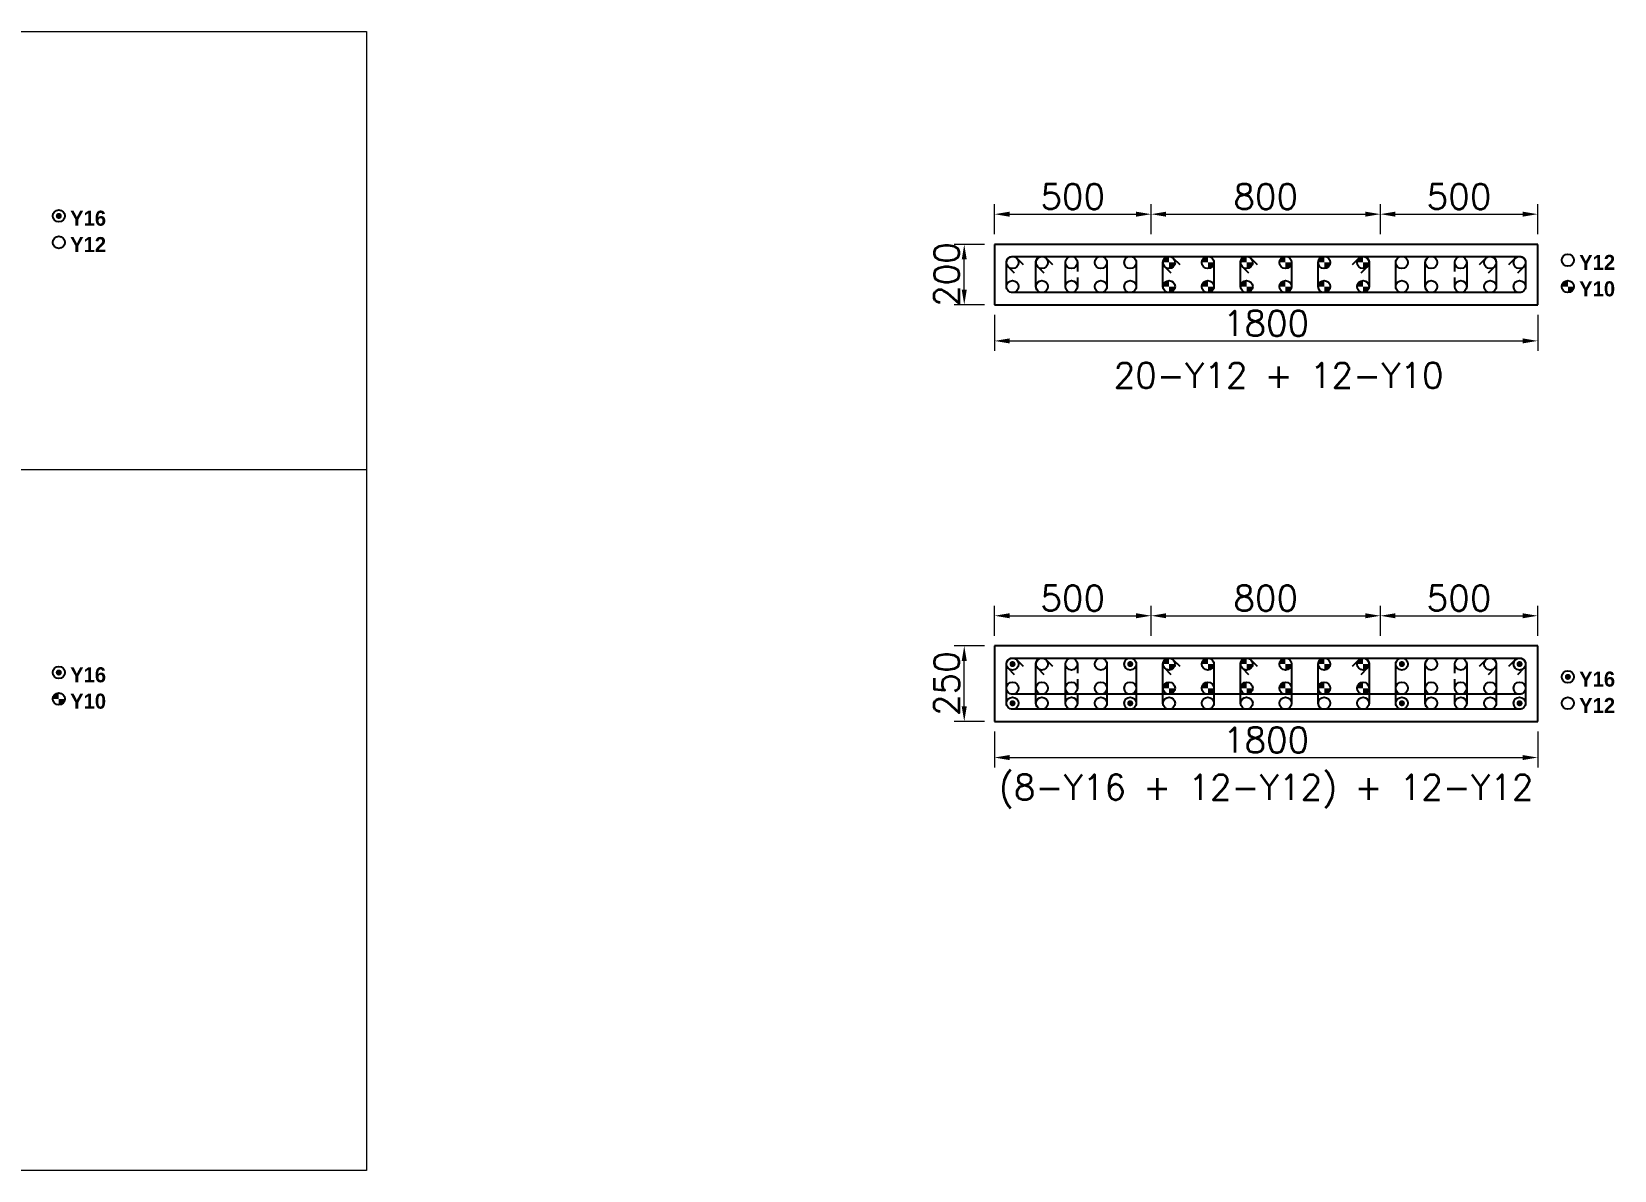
# Model space of a CAD drawing. Header units: millimetres. Extents: x -28707963 to -28231469, y 696001 to 896471.
# Drawn here: x -28299056 to -28283324, y 775321 to 786644 of the extents above; entities that cross this region are included whole.
import ezdxf
from ezdxf.enums import TextEntityAlignment as Align

# ---------------------------------------------------------------- set-up
doc = ezdxf.new("R2010")
doc.units = ezdxf.units.MM
doc.header["$MEASUREMENT"] = 0
doc.header["$PDMODE"] = 34
doc.header["$PDSIZE"] = -8
doc.layers.get('0').update_dxf_attribs({"lineweight": 5})
for name, color, linetype in [('09 COL TEXT-SCH', 2, 'Continuous'), ('14 REINF', 6, 'Continuous'), ('23 STIRRUPS', 5, 'Continuous'), ('TEXT', 4, 'Continuous')]:
    doc.layers.add(name, color=color, linetype=linetype)
doc.layers.add('19 COLUMN', color=1, linetype='Continuous', lineweight=25)
doc.styles.add('adani bold', font='')
doc.styles.add('ROMANS', font='simplex.shx')
doc.styles.get('adani bold').set_extended_font_data('Adani Bold', bold=True)
doc.dimstyles.new('D 50', dxfattribs={"dimscale": 100, "dimtxt": 3, "dimasz": 1.5, "dimexe": 1, "dimexo": 1, "dimgap": 0.5, "dimtad": 1, "dimdec": 0, "dimdsep": 46, "dimtxsty": 'ROMANS', "dimcen": 2.5, "dimclrd": 5, "dimclre": 5, "dimclrt": 4, "dimadec": 0, "dimazin": 0, "dimtfac": 1, "dimtdec": 0, "dimtmove": 0, "dimatfit": 3, "dimfxl": 1, "dimlwd": 0, "dimlwe": 0, "dimarcsym": 0})

# ---------------------------------------------------------------- blocks, each defined once
blk = doc.blocks.new('*D740')
at = {"color": 5, "lineweight": 0, "transparency": 16777216}
for p, q in [((-28289486, 779686), (-28289486, 779326)), ((-28284086, 779686), (-28284086, 779326)), ((-28289336, 779426), (-28284236, 779426))]:
    blk.add_line(p, q, dxfattribs=at)
at = {"color": 5, "transparency": 16777216}
for points in [[(-28289336, 779451), (-28289336, 779401), (-28289486, 779426)], [(-28284236, 779401), (-28284236, 779451), (-28284086, 779426)]]:
    blk.add_solid(points, dxfattribs=at)
at = {"layer": 'Defpoints', "color": 0, "transparency": 16777216}
for p in [(-28289486, 779786), (-28284086, 779786), (-28284086, 779426)]:
    blk.add_point(p, dxfattribs=at)
at = {"color": 4, "transparency": 16777216, "insert": (-28286786, 779601), "char_height": 250, "attachment_point": 5, "style": 'ROMANS'}
blk.add_mtext('1800', dxfattribs=at)
blk = doc.blocks.new('*D741')
at = {"color": 5, "lineweight": 0, "transparency": 16777216}
for p, q in [((-28289586, 780536), (-28289886, 780536)), ((-28289786, 779936), (-28289786, 780386)), ((-28289586, 779786), (-28289886, 779786))]:
    blk.add_line(p, q, dxfattribs=at)
at = {"color": 5, "transparency": 16777216}
for points in [[(-28289761, 780386), (-28289811, 780386), (-28289786, 780536)], [(-28289811, 779936), (-28289761, 779936), (-28289786, 779786)]]:
    blk.add_solid(points, dxfattribs=at)
at = {"layer": 'Defpoints', "color": 0, "transparency": 16777216}
for p in [(-28289786, 780536), (-28289486, 780536), (-28289486, 779786)]:
    blk.add_point(p, dxfattribs=at)
at = {"color": 4, "transparency": 16777216, "insert": (-28289961, 780161), "char_height": 250, "attachment_point": 5, "rotation": 90, "style": 'ROMANS'}
blk.add_mtext('250', dxfattribs=at)
blk = doc.blocks.new('*D742')
at = {"color": 5, "lineweight": 0, "transparency": 16777216}
for p, q in [((-28289486, 780636), (-28289486, 780936)), ((-28289336, 780836), (-28288079, 780836)), ((-28287929, 780636), (-28287929, 780936))]:
    blk.add_line(p, q, dxfattribs=at)
at = {"color": 5, "transparency": 16777216}
for points in [[(-28289336, 780861), (-28289336, 780811), (-28289486, 780836)], [(-28288079, 780811), (-28288079, 780861), (-28287929, 780836)]]:
    blk.add_solid(points, dxfattribs=at)
at = {"layer": 'Defpoints', "color": 0, "transparency": 16777216}
for p in [(-28287929, 780836), (-28289486, 780536), (-28287929, 780536)]:
    blk.add_point(p, dxfattribs=at)
at = {"color": 4, "transparency": 16777216, "insert": (-28288708, 781011), "char_height": 250, "attachment_point": 5, "style": 'ROMANS'}
blk.add_mtext('500', dxfattribs=at)
blk = doc.blocks.new('*D743')
at = {"color": 5, "lineweight": 0, "transparency": 16777216}
for p, q in [((-28287929, 780636), (-28287929, 780936)), ((-28287779, 780836), (-28285800, 780836)), ((-28285650, 780636), (-28285650, 780936))]:
    blk.add_line(p, q, dxfattribs=at)
at = {"color": 5, "transparency": 16777216}
for points in [[(-28287779, 780861), (-28287779, 780811), (-28287929, 780836)], [(-28285800, 780811), (-28285800, 780861), (-28285650, 780836)]]:
    blk.add_solid(points, dxfattribs=at)
at = {"layer": 'Defpoints', "color": 0, "transparency": 16777216}
for p in [(-28285650, 780836), (-28287929, 780536), (-28285650, 780536)]:
    blk.add_point(p, dxfattribs=at)
at = {"color": 4, "transparency": 16777216, "insert": (-28286789, 781011), "char_height": 250, "attachment_point": 5, "style": 'ROMANS'}
blk.add_mtext('800', dxfattribs=at)
blk = doc.blocks.new('*D744')
at = {"color": 5, "lineweight": 0, "transparency": 16777216}
for p, q in [((-28285650, 780636), (-28285650, 780936)), ((-28285500, 780836), (-28284236, 780836)), ((-28284086, 780636), (-28284086, 780936))]:
    blk.add_line(p, q, dxfattribs=at)
at = {"color": 5, "transparency": 16777216}
for points in [[(-28285500, 780861), (-28285500, 780811), (-28285650, 780836)], [(-28284236, 780811), (-28284236, 780861), (-28284086, 780836)]]:
    blk.add_solid(points, dxfattribs=at)
at = {"layer": 'Defpoints', "color": 0, "transparency": 16777216}
for p in [(-28284086, 780836), (-28285650, 780536), (-28284086, 780536)]:
    blk.add_point(p, dxfattribs=at)
at = {"color": 4, "transparency": 16777216, "insert": (-28284868, 781011), "char_height": 250, "attachment_point": 5, "style": 'ROMANS'}
blk.add_mtext('500', dxfattribs=at)
blk = doc.blocks.new('*D745')
at = {"color": 5, "lineweight": 0, "transparency": 16777216}
for p, q in [((-28289486, 783829), (-28289486, 783469)), ((-28284086, 783829), (-28284086, 783469)), ((-28289336, 783569), (-28284236, 783569))]:
    blk.add_line(p, q, dxfattribs=at)
at = {"color": 5, "transparency": 16777216}
for points in [[(-28289336, 783594), (-28289336, 783544), (-28289486, 783569)], [(-28284236, 783544), (-28284236, 783594), (-28284086, 783569)]]:
    blk.add_solid(points, dxfattribs=at)
at = {"layer": 'Defpoints', "color": 0, "transparency": 16777216}
for p in [(-28289486, 783929), (-28284086, 783929), (-28284086, 783569)]:
    blk.add_point(p, dxfattribs=at)
at = {"color": 4, "transparency": 16777216, "insert": (-28286786, 783744), "char_height": 250, "attachment_point": 5, "style": 'ROMANS'}
blk.add_mtext('1800', dxfattribs=at)
blk = doc.blocks.new('*D746')
at = {"color": 5, "lineweight": 0, "transparency": 16777216}
for p, q in [((-28289486, 784629), (-28289486, 784929)), ((-28287929, 784629), (-28287929, 784929)), ((-28289336, 784829), (-28288079, 784829))]:
    blk.add_line(p, q, dxfattribs=at)
at = {"color": 5, "transparency": 16777216}
for points in [[(-28289336, 784854), (-28289336, 784804), (-28289486, 784829)], [(-28288079, 784804), (-28288079, 784854), (-28287929, 784829)]]:
    blk.add_solid(points, dxfattribs=at)
at = {"layer": 'Defpoints', "color": 0, "transparency": 16777216}
for p in [(-28287929, 784829), (-28289486, 784529), (-28287929, 784529)]:
    blk.add_point(p, dxfattribs=at)
at = {"color": 4, "transparency": 16777216, "insert": (-28288708, 785004), "char_height": 250, "attachment_point": 5, "style": 'ROMANS'}
blk.add_mtext('500', dxfattribs=at)
blk = doc.blocks.new('*D747')
at = {"color": 5, "lineweight": 0, "transparency": 16777216}
for p, q in [((-28287929, 784629), (-28287929, 784929)), ((-28285650, 784629), (-28285650, 784929)), ((-28287779, 784829), (-28285800, 784829))]:
    blk.add_line(p, q, dxfattribs=at)
at = {"color": 5, "transparency": 16777216}
for points in [[(-28287779, 784854), (-28287779, 784804), (-28287929, 784829)], [(-28285800, 784804), (-28285800, 784854), (-28285650, 784829)]]:
    blk.add_solid(points, dxfattribs=at)
at = {"layer": 'Defpoints', "color": 0, "transparency": 16777216}
for p in [(-28285650, 784829), (-28287929, 784529), (-28285650, 784529)]:
    blk.add_point(p, dxfattribs=at)
at = {"color": 4, "transparency": 16777216, "insert": (-28286789, 785004), "char_height": 250, "attachment_point": 5, "style": 'ROMANS'}
blk.add_mtext('800', dxfattribs=at)
blk = doc.blocks.new('*D748')
at = {"color": 5, "lineweight": 0, "transparency": 16777216}
for p, q in [((-28285650, 784629), (-28285650, 784929)), ((-28284086, 784629), (-28284086, 784929)), ((-28285500, 784829), (-28284236, 784829))]:
    blk.add_line(p, q, dxfattribs=at)
at = {"color": 5, "transparency": 16777216}
for points in [[(-28285500, 784854), (-28285500, 784804), (-28285650, 784829)], [(-28284236, 784804), (-28284236, 784854), (-28284086, 784829)]]:
    blk.add_solid(points, dxfattribs=at)
at = {"layer": 'Defpoints', "color": 0, "transparency": 16777216}
for p in [(-28284086, 784829), (-28285650, 784529), (-28284086, 784529)]:
    blk.add_point(p, dxfattribs=at)
at = {"color": 4, "transparency": 16777216, "insert": (-28284868, 785004), "char_height": 250, "attachment_point": 5, "style": 'ROMANS'}
blk.add_mtext('500', dxfattribs=at)
blk = doc.blocks.new('*D749')
at = {"color": 5, "lineweight": 0, "transparency": 16777216}
for p, q in [((-28289586, 784529), (-28289886, 784529)), ((-28289786, 784079), (-28289786, 784379)), ((-28289586, 783929), (-28289886, 783929))]:
    blk.add_line(p, q, dxfattribs=at)
at = {"color": 5, "transparency": 16777216}
for points in [[(-28289761, 784379), (-28289811, 784379), (-28289786, 784529)], [(-28289811, 784079), (-28289761, 784079), (-28289786, 783929)]]:
    blk.add_solid(points, dxfattribs=at)
at = {"layer": 'Defpoints', "color": 0, "transparency": 16777216}
for p in [(-28289786, 784529), (-28289486, 784529), (-28289486, 783929)]:
    blk.add_point(p, dxfattribs=at)
at = {"color": 4, "transparency": 16777216, "insert": (-28289961, 784229), "char_height": 250, "attachment_point": 5, "rotation": 90, "style": 'ROMANS'}
blk.add_mtext('200', dxfattribs=at)

msp = doc.modelspace()

# ---------------------------------------------------------------- hatches: boundary and pattern name
at = {"layer": '14 REINF'}
h = msp.add_hatch(color=0, dxfattribs=at)
edge = h.paths.add_edge_path(flags=0)
edge.add_line((-28287810.4, 784349), (-28287750.4, 784349))
edge.add_line((-28287750.4, 784349), (-28287750.4, 784409))
edge.add_arc((-28287750.4, 784349), 60, 90, 180)
edge = h.paths.add_edge_path(flags=0)
edge.add_line((-28287690.4, 784349), (-28287750.4, 784349))
edge.add_line((-28287750.4, 784349), (-28287750.4, 784289))
edge.add_arc((-28287750.4, 784349), 60, 270, 360)
h = msp.add_hatch(color=0, dxfattribs=at)
edge = h.paths.add_edge_path(flags=0)
edge.add_line((-28287424.7, 784349), (-28287364.7, 784349))
edge.add_line((-28287364.7, 784349), (-28287364.7, 784409))
edge.add_arc((-28287364.7, 784349), 60, 90, 180)
edge = h.paths.add_edge_path(flags=0)
edge.add_line((-28287304.7, 784349), (-28287364.7, 784349))
edge.add_line((-28287364.7, 784349), (-28287364.7, 784289))
edge.add_arc((-28287364.7, 784349), 60, 270, 360)
h = msp.add_hatch(color=0, dxfattribs=at)
edge = h.paths.add_edge_path(flags=0)
edge.add_line((-28287039, 784349), (-28286979, 784349))
edge.add_line((-28286979, 784349), (-28286979, 784409))
edge.add_arc((-28286979, 784349), 60, 90, 180)
edge = h.paths.add_edge_path(flags=0)
edge.add_line((-28286919, 784349), (-28286979, 784349))
edge.add_line((-28286979, 784349), (-28286979, 784289))
edge.add_arc((-28286979, 784349), 60, 270, 360)
h = msp.add_hatch(color=0, dxfattribs=at)
edge = h.paths.add_edge_path(flags=0)
edge.add_line((-28286653.2, 784349), (-28286593.2, 784349))
edge.add_line((-28286593.2, 784349), (-28286593.2, 784409))
edge.add_arc((-28286593.2, 784349), 60, 90, 180)
edge = h.paths.add_edge_path(flags=0)
edge.add_line((-28286533.2, 784349), (-28286593.2, 784349))
edge.add_line((-28286593.2, 784349), (-28286593.2, 784289))
edge.add_arc((-28286593.2, 784349), 60, 270, 360)
h = msp.add_hatch(color=0, dxfattribs=at)
edge = h.paths.add_edge_path(flags=0)
edge.add_line((-28286267.5, 784349), (-28286207.5, 784349))
edge.add_line((-28286207.5, 784349), (-28286207.5, 784409))
edge.add_arc((-28286207.5, 784349), 60, 90, 180)
edge = h.paths.add_edge_path(flags=0)
edge.add_line((-28286147.5, 784349), (-28286207.5, 784349))
edge.add_line((-28286207.5, 784349), (-28286207.5, 784289))
edge.add_arc((-28286207.5, 784349), 60, 270, 360)
h = msp.add_hatch(color=0, dxfattribs=at)
edge = h.paths.add_edge_path(flags=0)
edge.add_line((-28285881.8, 784349), (-28285821.8, 784349))
edge.add_line((-28285821.8, 784349), (-28285821.8, 784409))
edge.add_arc((-28285821.8, 784349), 60, 90, 180)
edge = h.paths.add_edge_path(flags=0)
edge.add_line((-28285761.8, 784349), (-28285821.8, 784349))
edge.add_line((-28285821.8, 784349), (-28285821.8, 784289))
edge.add_arc((-28285821.8, 784349), 60, 270, 360)
h = msp.add_hatch(color=0, dxfattribs=at)
edge = h.paths.add_edge_path(flags=0)
edge.add_line((-28287810.4, 784109), (-28287750.4, 784109))
edge.add_line((-28287750.4, 784109), (-28287750.4, 784169))
edge.add_arc((-28287750.4, 784109), 60, 90, 180)
edge = h.paths.add_edge_path(flags=0)
edge.add_line((-28287690.4, 784109), (-28287750.4, 784109))
edge.add_line((-28287750.4, 784109), (-28287750.4, 784049))
edge.add_arc((-28287750.4, 784109), 60, 270, 360)
h = msp.add_hatch(color=0, dxfattribs=at)
edge = h.paths.add_edge_path(flags=0)
edge.add_line((-28287424.7, 784109), (-28287364.7, 784109))
edge.add_line((-28287364.7, 784109), (-28287364.7, 784169))
edge.add_arc((-28287364.7, 784109), 60, 90, 180)
edge = h.paths.add_edge_path(flags=0)
edge.add_line((-28287304.7, 784109), (-28287364.7, 784109))
edge.add_line((-28287364.7, 784109), (-28287364.7, 784049))
edge.add_arc((-28287364.7, 784109), 60, 270, 360)
h = msp.add_hatch(color=0, dxfattribs=at)
edge = h.paths.add_edge_path(flags=0)
edge.add_line((-28287039, 784109), (-28286979, 784109))
edge.add_line((-28286979, 784109), (-28286979, 784169))
edge.add_arc((-28286979, 784109), 60, 90, 180)
edge = h.paths.add_edge_path(flags=0)
edge.add_line((-28286919, 784109), (-28286979, 784109))
edge.add_line((-28286979, 784109), (-28286979, 784049))
edge.add_arc((-28286979, 784109), 60, 270, 360)
h = msp.add_hatch(color=0, dxfattribs=at)
edge = h.paths.add_edge_path(flags=0)
edge.add_line((-28286653.2, 784109), (-28286593.2, 784109))
edge.add_line((-28286593.2, 784109), (-28286593.2, 784169))
edge.add_arc((-28286593.2, 784109), 60, 90, 180)
edge = h.paths.add_edge_path(flags=0)
edge.add_line((-28286533.2, 784109), (-28286593.2, 784109))
edge.add_line((-28286593.2, 784109), (-28286593.2, 784049))
edge.add_arc((-28286593.2, 784109), 60, 270, 360)
h = msp.add_hatch(color=0, dxfattribs=at)
edge = h.paths.add_edge_path(flags=0)
edge.add_line((-28286267.5, 784109), (-28286207.5, 784109))
edge.add_line((-28286207.5, 784109), (-28286207.5, 784169))
edge.add_arc((-28286207.5, 784109), 60, 90, 180)
edge = h.paths.add_edge_path(flags=0)
edge.add_line((-28286147.5, 784109), (-28286207.5, 784109))
edge.add_line((-28286207.5, 784109), (-28286207.5, 784049))
edge.add_arc((-28286207.5, 784109), 60, 270, 360)
h = msp.add_hatch(color=0, dxfattribs=at)
edge = h.paths.add_edge_path(flags=0)
edge.add_line((-28285881.8, 784109), (-28285821.8, 784109))
edge.add_line((-28285821.8, 784109), (-28285821.8, 784169))
edge.add_arc((-28285821.8, 784109), 60, 90, 180)
edge = h.paths.add_edge_path(flags=0)
edge.add_line((-28285761.8, 784109), (-28285821.8, 784109))
edge.add_line((-28285821.8, 784109), (-28285821.8, 784049))
edge.add_arc((-28285821.8, 784109), 60, 270, 360)
h = msp.add_hatch(color=6, dxfattribs=at)
edge = h.paths.add_edge_path(flags=0)
edge.add_line((-28283846.1, 784109), (-28283786.1, 784109))
edge.add_line((-28283786.1, 784109), (-28283786.1, 784169))
edge.add_arc((-28283786.1, 784109), 60, 90, 180)
edge = h.paths.add_edge_path(flags=0)
edge.add_line((-28283726.1, 784109), (-28283786.1, 784109))
edge.add_line((-28283786.1, 784109), (-28283786.1, 784049))
edge.add_arc((-28283786.1, 784109), 60, 270, 360)
h = msp.add_hatch(color=0, dxfattribs=at)
edge = h.paths.add_edge_path(flags=0)
edge.add_line((-28287810.4, 780355.9), (-28287750.4, 780355.9))
edge.add_line((-28287750.4, 780355.9), (-28287750.4, 780415.9))
edge.add_arc((-28287750.4, 780355.9), 60, 90, 180)
edge = h.paths.add_edge_path(flags=0)
edge.add_line((-28287690.4, 780355.9), (-28287750.4, 780355.9))
edge.add_line((-28287750.4, 780355.9), (-28287750.4, 780295.9))
edge.add_arc((-28287750.4, 780355.9), 60, 270, 360)
h = msp.add_hatch(color=0, dxfattribs=at)
edge = h.paths.add_edge_path(flags=0)
edge.add_line((-28287424.7, 780355.9), (-28287364.7, 780355.9))
edge.add_line((-28287364.7, 780355.9), (-28287364.7, 780415.9))
edge.add_arc((-28287364.7, 780355.9), 60, 90, 180)
edge = h.paths.add_edge_path(flags=0)
edge.add_line((-28287304.7, 780355.9), (-28287364.7, 780355.9))
edge.add_line((-28287364.7, 780355.9), (-28287364.7, 780295.9))
edge.add_arc((-28287364.7, 780355.9), 60, 270, 360)
h = msp.add_hatch(color=0, dxfattribs=at)
edge = h.paths.add_edge_path(flags=0)
edge.add_line((-28287039, 780355.9), (-28286979, 780355.9))
edge.add_line((-28286979, 780355.9), (-28286979, 780415.9))
edge.add_arc((-28286979, 780355.9), 60, 90, 180)
edge = h.paths.add_edge_path(flags=0)
edge.add_line((-28286919, 780355.9), (-28286979, 780355.9))
edge.add_line((-28286979, 780355.9), (-28286979, 780295.9))
edge.add_arc((-28286979, 780355.9), 60, 270, 360)
h = msp.add_hatch(color=0, dxfattribs=at)
edge = h.paths.add_edge_path(flags=0)
edge.add_line((-28286653.2, 780355.9), (-28286593.2, 780355.9))
edge.add_line((-28286593.2, 780355.9), (-28286593.2, 780415.9))
edge.add_arc((-28286593.2, 780355.9), 60, 90, 180)
edge = h.paths.add_edge_path(flags=0)
edge.add_line((-28286533.2, 780355.9), (-28286593.2, 780355.9))
edge.add_line((-28286593.2, 780355.9), (-28286593.2, 780295.9))
edge.add_arc((-28286593.2, 780355.9), 60, 270, 360)
h = msp.add_hatch(color=0, dxfattribs=at)
edge = h.paths.add_edge_path(flags=0)
edge.add_line((-28286267.5, 780355.9), (-28286207.5, 780355.9))
edge.add_line((-28286207.5, 780355.9), (-28286207.5, 780415.9))
edge.add_arc((-28286207.5, 780355.9), 60, 90, 180)
edge = h.paths.add_edge_path(flags=0)
edge.add_line((-28286147.5, 780355.9), (-28286207.5, 780355.9))
edge.add_line((-28286207.5, 780355.9), (-28286207.5, 780295.9))
edge.add_arc((-28286207.5, 780355.9), 60, 270, 360)
h = msp.add_hatch(color=0, dxfattribs=at)
edge = h.paths.add_edge_path(flags=0)
edge.add_line((-28285881.8, 780355.9), (-28285821.8, 780355.9))
edge.add_line((-28285821.8, 780355.9), (-28285821.8, 780415.9))
edge.add_arc((-28285821.8, 780355.9), 60, 90, 180)
edge = h.paths.add_edge_path(flags=0)
edge.add_line((-28285761.8, 780355.9), (-28285821.8, 780355.9))
edge.add_line((-28285821.8, 780355.9), (-28285821.8, 780295.9))
edge.add_arc((-28285821.8, 780355.9), 60, 270, 360)
h = msp.add_hatch(color=0, dxfattribs=at)
edge = h.paths.add_edge_path(flags=0)
edge.add_line((-28287810.4, 780115.9), (-28287750.4, 780115.9))
edge.add_line((-28287750.4, 780115.9), (-28287750.4, 780175.9))
edge.add_arc((-28287750.4, 780115.9), 60, 90, 180)
edge = h.paths.add_edge_path(flags=0)
edge.add_line((-28287690.4, 780115.9), (-28287750.4, 780115.9))
edge.add_line((-28287750.4, 780115.9), (-28287750.4, 780055.9))
edge.add_arc((-28287750.4, 780115.9), 60, 270, 360)
h = msp.add_hatch(color=0, dxfattribs=at)
edge = h.paths.add_edge_path(flags=0)
edge.add_line((-28287424.7, 780115.9), (-28287364.7, 780115.9))
edge.add_line((-28287364.7, 780115.9), (-28287364.7, 780175.9))
edge.add_arc((-28287364.7, 780115.9), 60, 90, 180)
edge = h.paths.add_edge_path(flags=0)
edge.add_line((-28287304.7, 780115.9), (-28287364.7, 780115.9))
edge.add_line((-28287364.7, 780115.9), (-28287364.7, 780055.9))
edge.add_arc((-28287364.7, 780115.9), 60, 270, 360)
h = msp.add_hatch(color=0, dxfattribs=at)
edge = h.paths.add_edge_path(flags=0)
edge.add_line((-28287039, 780115.9), (-28286979, 780115.9))
edge.add_line((-28286979, 780115.9), (-28286979, 780175.9))
edge.add_arc((-28286979, 780115.9), 60, 90, 180)
edge = h.paths.add_edge_path(flags=0)
edge.add_line((-28286919, 780115.9), (-28286979, 780115.9))
edge.add_line((-28286979, 780115.9), (-28286979, 780055.9))
edge.add_arc((-28286979, 780115.9), 60, 270, 360)
h = msp.add_hatch(color=0, dxfattribs=at)
edge = h.paths.add_edge_path(flags=0)
edge.add_line((-28286653.2, 780115.9), (-28286593.2, 780115.9))
edge.add_line((-28286593.2, 780115.9), (-28286593.2, 780175.9))
edge.add_arc((-28286593.2, 780115.9), 60, 90, 180)
edge = h.paths.add_edge_path(flags=0)
edge.add_line((-28286533.2, 780115.9), (-28286593.2, 780115.9))
edge.add_line((-28286593.2, 780115.9), (-28286593.2, 780055.9))
edge.add_arc((-28286593.2, 780115.9), 60, 270, 360)
h = msp.add_hatch(color=0, dxfattribs=at)
edge = h.paths.add_edge_path(flags=0)
edge.add_line((-28286267.5, 780115.9), (-28286207.5, 780115.9))
edge.add_line((-28286207.5, 780115.9), (-28286207.5, 780175.9))
edge.add_arc((-28286207.5, 780115.9), 60, 90, 180)
edge = h.paths.add_edge_path(flags=0)
edge.add_line((-28286147.5, 780115.9), (-28286207.5, 780115.9))
edge.add_line((-28286207.5, 780115.9), (-28286207.5, 780055.9))
edge.add_arc((-28286207.5, 780115.9), 60, 270, 360)
h = msp.add_hatch(color=0, dxfattribs=at)
edge = h.paths.add_edge_path(flags=0)
edge.add_line((-28285881.8, 780115.9), (-28285821.8, 780115.9))
edge.add_line((-28285821.8, 780115.9), (-28285821.8, 780175.9))
edge.add_arc((-28285821.8, 780115.9), 60, 90, 180)
edge = h.paths.add_edge_path(flags=0)
edge.add_line((-28285761.8, 780115.9), (-28285821.8, 780115.9))
edge.add_line((-28285821.8, 780115.9), (-28285821.8, 780055.9))
edge.add_arc((-28285821.8, 780115.9), 60, 270, 360)
h = msp.add_hatch(color=6, dxfattribs=at)
edge = h.paths.add_edge_path(flags=0)
edge.add_line((-28298846.1, 780008.9), (-28298786.1, 780008.9))
edge.add_line((-28298786.1, 780008.9), (-28298786.1, 780068.9))
edge.add_arc((-28298786.1, 780008.9), 60, 90, 180)
edge = h.paths.add_edge_path(flags=0)
edge.add_line((-28298726.1, 780008.9), (-28298786.1, 780008.9))
edge.add_line((-28298786.1, 780008.9), (-28298786.1, 779948.9))
edge.add_arc((-28298786.1, 780008.9), 60, 270, 360)

# ---------------------------------------------------------------- linework, layer by layer
msp.add_line((-28308842.8, 782290.3), (-28295726.3, 782290.3))
msp.add_lwpolyline([(-28308842.8, 786644.1), (-28295726.3, 786644.1), (-28295726.3, 775321.4), (-28308842.8, 775321.4)], close=True)
at = {"layer": '14 REINF', "color": 6, "const_width": 30}
for points in [[(-28298801.1, 784811.4, 1), (-28298771.1, 784811.4, 1)], [(-28289321.1, 780355.9, 1), (-28289291.1, 780355.9, 1)], [(-28288151.1, 780355.9, 1), (-28288121.1, 780355.9, 1)], [(-28285451.1, 780355.9, 1), (-28285421.1, 780355.9, 1)], [(-28284281.1, 780355.9, 1), (-28284251.1, 780355.9, 1)], [(-28298801.1, 780271.4, 1), (-28298771.1, 780271.4, 1)], [(-28283801.1, 780228.4, 1), (-28283771.1, 780228.4, 1)], [(-28289321.1, 779965.9, 1), (-28289291.1, 779965.9, 1)], [(-28288151.1, 779965.9, 1), (-28288121.1, 779965.9, 1)], [(-28285451.1, 779965.9, 1), (-28285421.1, 779965.9, 1)], [(-28284281.1, 779965.9, 1), (-28284251.1, 779965.9, 1)]]:
    msp.add_lwpolyline(points, format="xyb", close=True, dxfattribs=at)
at = {"layer": '14 REINF', "color": 6}
for centre in [(-28298786.1, 784811.4), (-28298786.1, 784548.9), (-28283786.1, 784371.5), (-28283786.1, 784109), (-28298786.1, 780271.4), (-28289306.1, 780355.9), (-28289013.6, 780355.9), (-28288721.1, 780355.9), (-28288428.6, 780355.9), (-28288136.1, 780355.9), (-28287750.4, 780355.9), (-28287364.7, 780355.9), (-28286979, 780355.9), (-28286593.2, 780355.9), (-28286207.5, 780355.9), (-28285821.8, 780355.9), (-28285436.1, 780355.9), (-28285143.6, 780355.9), (-28284851.1, 780355.9), (-28284558.6, 780355.9), (-28284266.1, 780355.9), (-28283786.1, 780228.4), (-28298786.1, 780008.9), (-28289306.1, 779965.9), (-28289013.6, 779965.9), (-28288721.1, 779965.9), (-28288428.6, 779965.9), (-28288136.1, 779965.9), (-28287750.4, 779965.9), (-28287364.7, 779965.9), (-28286979, 779965.9), (-28286593.2, 779965.9), (-28286207.5, 779965.9), (-28285821.8, 779965.9), (-28285436.1, 779965.9), (-28285143.6, 779965.9), (-28284851.1, 779965.9), (-28284558.6, 779965.9), (-28284266.1, 779965.9), (-28283786.1, 779965.9)]:
    msp.add_circle(centre, 60, dxfattribs=at)
at = {"layer": '14 REINF', "color": 0}
for centre in [(-28289306.1, 784349), (-28289013.6, 784349), (-28288721.1, 784349), (-28288428.6, 784349), (-28288136.1, 784349), (-28287750.4, 784349), (-28287364.7, 784349), (-28286979, 784349), (-28286593.2, 784349), (-28286207.5, 784349), (-28285821.8, 784349), (-28285436.1, 784349), (-28285143.6, 784349), (-28284851.1, 784349), (-28284558.6, 784349), (-28284266.1, 784349), (-28289306.1, 784109), (-28289013.6, 784109), (-28288721.1, 784109), (-28288428.6, 784109), (-28288136.1, 784109), (-28287750.4, 784109), (-28287364.7, 784109), (-28286979, 784109), (-28286593.2, 784109), (-28286207.5, 784109), (-28285821.8, 784109), (-28285436.1, 784109), (-28285143.6, 784109), (-28284851.1, 784109), (-28284558.6, 784109), (-28284266.1, 784109), (-28289306.1, 780355.9), (-28289013.6, 780355.9), (-28288721.1, 780355.9), (-28288428.6, 780355.9), (-28288136.1, 780355.9), (-28287750.4, 780355.9), (-28287364.7, 780355.9), (-28286979, 780355.9), (-28286593.2, 780355.9), (-28286207.5, 780355.9), (-28285821.8, 780355.9), (-28285436.1, 780355.9), (-28285143.6, 780355.9), (-28284851.1, 780355.9), (-28284558.6, 780355.9), (-28284266.1, 780355.9), (-28289306.1, 780115.9), (-28289013.6, 780115.9), (-28288721.1, 780115.9), (-28288428.6, 780115.9), (-28288136.1, 780115.9), (-28287750.4, 780115.9), (-28287364.7, 780115.9), (-28286979, 780115.9), (-28286593.2, 780115.9), (-28286207.5, 780115.9), (-28285821.8, 780115.9), (-28285436.1, 780115.9), (-28285143.6, 780115.9), (-28284851.1, 780115.9), (-28284558.6, 780115.9), (-28284266.1, 780115.9)]:
    msp.add_circle(centre, 60, dxfattribs=at)
at = {"layer": '19 COLUMN', "color": 0}
for points in [[(-28284086.1, 784529), (-28289486.1, 784529)], [(-28289486.1, 784529), (-28289486.1, 783929)], [(-28284086.1, 783929), (-28284086.1, 784529)], [(-28284086.1, 780535.9), (-28289486.1, 780535.9)], [(-28289486.1, 780535.9), (-28289486.1, 779935.9)], [(-28284086.1, 779935.9), (-28284086.1, 780535.9)]]:
    msp.add_lwpolyline(points, dxfattribs=at)
at = {"layer": '19 COLUMN', "color": 4}
for points in [[(-28289486.1, 783929), (-28284086.1, 783929)], [(-28284086.1, 780535.9), (-28289486.1, 780535.9)], [(-28289486.1, 780535.9), (-28289486.1, 779785.9)], [(-28284086.1, 779785.9), (-28284086.1, 780535.9)], [(-28289486.1, 779785.9), (-28284086.1, 779785.9)]]:
    msp.add_lwpolyline(points, dxfattribs=at)
at = {"layer": '23 STIRRUPS', "color": 0}
for points in [[(-28289284.9, 784242.9), (-28289348.5, 784306.6, -0.668178), (-28289306.1, 784409), (-28284266.1, 784409, -0.4142136), (-28284206.1, 784349), (-28284206.1, 784109, -0.4142136), (-28284266.1, 784049), (-28289306.1, 784049, -0.4142136), (-28289366.1, 784109), (-28289366.1, 784349, -0.6681793), (-28289263.7, 784391.4), (-28289200, 784327.8)], [(-28289284.9, 784242.9), (-28289348.5, 784306.6, -0.668178), (-28289306.1, 784409), (-28288136.1, 784409, -0.4142136), (-28288076.1, 784349), (-28288076.1, 784109, -0.4142136), (-28288136.1, 784049), (-28289306.1, 784049, -0.4142136), (-28289366.1, 784109), (-28289366.1, 784349, -0.6681793), (-28289263.7, 784391.4), (-28289200, 784327.8)], [(-28288992.4, 784242.9), (-28289056, 784306.6, -0.668178), (-28289013.6, 784409), (-28288428.6, 784409, -0.4142136), (-28288368.6, 784349), (-28288368.6, 784109, -0.4142136), (-28288428.6, 784049), (-28289013.6, 784049, -0.4142136), (-28289073.6, 784109), (-28289073.6, 784349, -0.6681793), (-28288971.2, 784391.4), (-28288907.5, 784327.8)], [(-28288661.1, 784199), (-28288661.1, 784109, -1), (-28288781.1, 784109), (-28288781.1, 784349, -1), (-28288661.1, 784349), (-28288661.1, 784259)], [(-28287729.2, 784242.9), (-28287792.8, 784306.6, -0.6681328), (-28287750.4, 784409), (-28287364.7, 784409, -0.4143234), (-28287304.7, 784349), (-28287304.7, 784109, -0.4143234), (-28287364.7, 784049), (-28287750.4, 784049, -0.414177), (-28287810.4, 784109), (-28287810.4, 784349, -0.6681793), (-28287707.9, 784391.4), (-28287644.3, 784327.8)], [(-28286957.7, 784242.9), (-28287021.4, 784306.6, -0.6679972), (-28286979, 784409), (-28286593.2, 784409, -0.4140671), (-28286533.2, 784349), (-28286533.2, 784109, -0.4140671), (-28286593.2, 784049), (-28286979, 784049, -0.4140671), (-28287039, 784109), (-28287039, 784349, -0.6681793), (-28286936.5, 784391.4), (-28286872.9, 784327.8)], [(-28285927.9, 784327.8), (-28285864.3, 784391.4, -0.6681793), (-28285761.8, 784349), (-28285761.8, 784109, -0.414177), (-28285821.8, 784049), (-28286207.5, 784049, -0.4143234), (-28286267.5, 784109), (-28286267.5, 784349, -0.4143234), (-28286207.5, 784409), (-28285821.8, 784409, -0.6681328), (-28285779.4, 784306.6), (-28285843, 784242.9)], [(-28284372.2, 784327.8), (-28284308.5, 784391.4, -0.6681793), (-28284206.1, 784349), (-28284206.1, 784109, -0.4142136), (-28284266.1, 784049), (-28285436.1, 784049, -0.4142136), (-28285496.1, 784109), (-28285496.1, 784349, -0.4142136), (-28285436.1, 784409), (-28284266.1, 784409, -0.668178), (-28284223.7, 784306.6), (-28284287.3, 784242.9)], [(-28284664.7, 784327.8), (-28284601, 784391.4, -0.6681793), (-28284498.6, 784349), (-28284498.6, 784109, -0.4142136), (-28284558.6, 784049), (-28285143.6, 784049, -0.4142136), (-28285203.6, 784109), (-28285203.6, 784349, -0.4142136), (-28285143.6, 784409), (-28284558.6, 784409, -0.668178), (-28284516.2, 784306.6), (-28284579.8, 784242.9)], [(-28284911.1, 784259), (-28284911.1, 784349, -1), (-28284791.1, 784349), (-28284791.1, 784109, -1), (-28284911.1, 784109), (-28284911.1, 784199)], [(-28289284.9, 780249.9), (-28289348.5, 780313.5, -0.668178), (-28289306.1, 780415.9), (-28284266.1, 780415.9, -0.4142136), (-28284206.1, 780355.9), (-28284206.1, 780115.9, -0.4142136), (-28284266.1, 780055.9), (-28289306.1, 780055.9, -0.4142136), (-28289366.1, 780115.9), (-28289366.1, 780355.9, -0.6681793), (-28289263.7, 780398.4), (-28289200, 780334.7)], [(-28289284.9, 780249.9), (-28289348.5, 780313.5, -0.668178), (-28289306.1, 780415.9), (-28288136.1, 780415.9, -0.4142136), (-28288076.1, 780355.9), (-28288076.1, 780115.9, -0.4142136), (-28288136.1, 780055.9), (-28289306.1, 780055.9, -0.4142136), (-28289366.1, 780115.9), (-28289366.1, 780355.9, -0.6681793), (-28289263.7, 780398.4), (-28289200, 780334.7)], [(-28288992.4, 780249.9), (-28289056, 780313.5, -0.668178), (-28289013.6, 780415.9), (-28288428.6, 780415.9, -0.4142136), (-28288368.6, 780355.9), (-28288368.6, 780115.9, -0.4142136), (-28288428.6, 780055.9), (-28289013.6, 780055.9, -0.4142136), (-28289073.6, 780115.9), (-28289073.6, 780355.9, -0.6681793), (-28288971.2, 780398.4), (-28288907.5, 780334.7)], [(-28288661.1, 780205.9), (-28288661.1, 780115.9, -1), (-28288781.1, 780115.9), (-28288781.1, 780355.9, -1), (-28288661.1, 780355.9), (-28288661.1, 780265.9)], [(-28287729.2, 780249.9), (-28287792.8, 780313.5, -0.6681328), (-28287750.4, 780415.9), (-28287364.7, 780415.9, -0.4143234), (-28287304.7, 780355.9), (-28287304.7, 780115.9, -0.4143234), (-28287364.7, 780055.9), (-28287750.4, 780055.9, -0.414177), (-28287810.4, 780115.9), (-28287810.4, 780355.9, -0.6681793), (-28287707.9, 780398.4), (-28287644.3, 780334.7)], [(-28286957.7, 780249.9), (-28287021.4, 780313.5, -0.6679972), (-28286979, 780415.9), (-28286593.2, 780415.9, -0.4140671), (-28286533.2, 780355.9), (-28286533.2, 780115.9, -0.4140671), (-28286593.2, 780055.9), (-28286979, 780055.9, -0.4140671), (-28287039, 780115.9), (-28287039, 780355.9, -0.6681793), (-28286936.5, 780398.4), (-28286872.9, 780334.7)], [(-28285927.9, 780334.7), (-28285864.3, 780398.4, -0.6681793), (-28285761.8, 780355.9), (-28285761.8, 780115.9, -0.414177), (-28285821.8, 780055.9), (-28286207.5, 780055.9, -0.4143234), (-28286267.5, 780115.9), (-28286267.5, 780355.9, -0.4143234), (-28286207.5, 780415.9), (-28285821.8, 780415.9, -0.6681328), (-28285779.4, 780313.5), (-28285843, 780249.9)], [(-28284372.2, 780334.7), (-28284308.5, 780398.4, -0.6681793), (-28284206.1, 780355.9), (-28284206.1, 780115.9, -0.4142136), (-28284266.1, 780055.9), (-28285436.1, 780055.9, -0.4142136), (-28285496.1, 780115.9), (-28285496.1, 780355.9, -0.4142136), (-28285436.1, 780415.9), (-28284266.1, 780415.9, -0.668178), (-28284223.7, 780313.5), (-28284287.3, 780249.9)], [(-28284664.7, 780334.7), (-28284601, 780398.4, -0.6681793), (-28284498.6, 780355.9), (-28284498.6, 780115.9, -0.4142136), (-28284558.6, 780055.9), (-28285143.6, 780055.9, -0.4142136), (-28285203.6, 780115.9), (-28285203.6, 780355.9, -0.4142136), (-28285143.6, 780415.9), (-28284558.6, 780415.9, -0.668178), (-28284516.2, 780313.5), (-28284579.8, 780249.9)], [(-28284911.1, 780265.9), (-28284911.1, 780355.9, -1), (-28284791.1, 780355.9), (-28284791.1, 780115.9, -1), (-28284911.1, 780115.9), (-28284911.1, 780205.9)]]:
    msp.add_lwpolyline(points, format="xyb", dxfattribs=at)
at = {"layer": '23 STIRRUPS', "color": 5}
for points in [[(-28289284.9, 780249.9), (-28289348.5, 780313.5, -0.668178), (-28289306.1, 780415.9), (-28284266.1, 780415.9, -0.4142136), (-28284206.1, 780355.9), (-28284206.1, 779965.9, -0.4142136), (-28284266.1, 779905.9), (-28289306.1, 779905.9, -0.4142136), (-28289366.1, 779965.9), (-28289366.1, 780355.9, -0.6681793), (-28289263.7, 780398.4), (-28289200, 780334.7)], [(-28289284.9, 780249.9), (-28289348.5, 780313.5, -0.668178), (-28289306.1, 780415.9), (-28288136.1, 780415.9, -0.4142136), (-28288076.1, 780355.9), (-28288076.1, 779965.9, -0.4142136), (-28288136.1, 779905.9), (-28289306.1, 779905.9, -0.4142136), (-28289366.1, 779965.9), (-28289366.1, 780355.9, -0.6681793), (-28289263.7, 780398.4), (-28289200, 780334.7)], [(-28288992.4, 780249.9), (-28289056, 780313.5, -0.668178), (-28289013.6, 780415.9), (-28288428.6, 780415.9, -0.4142136), (-28288368.6, 780355.9), (-28288368.6, 779965.9, -0.4142136), (-28288428.6, 779905.9), (-28289013.6, 779905.9, -0.4142136), (-28289073.6, 779965.9), (-28289073.6, 780355.9, -0.6681793), (-28288971.2, 780398.4), (-28288907.5, 780334.7)], [(-28288661.1, 780055.9), (-28288661.1, 779965.9, -1), (-28288781.1, 779965.9), (-28288781.1, 780355.9, -1), (-28288661.1, 780355.9), (-28288661.1, 780265.9)], [(-28287729.2, 780249.9), (-28287792.8, 780313.5, -0.6681328), (-28287750.4, 780415.9), (-28287364.7, 780415.9, -0.4143234), (-28287304.7, 780355.9), (-28287304.7, 779965.9, -0.4143234), (-28287364.7, 779905.9), (-28287750.4, 779905.9, -0.414177), (-28287810.4, 779965.9), (-28287810.4, 780355.9, -0.6681793), (-28287707.9, 780398.4), (-28287644.3, 780334.7)], [(-28286957.7, 780249.9), (-28287021.4, 780313.5, -0.6679972), (-28286979, 780415.9), (-28286593.2, 780415.9, -0.4140671), (-28286533.2, 780355.9), (-28286533.2, 779965.9, -0.4140671), (-28286593.2, 779905.9), (-28286979, 779905.9, -0.4140671), (-28287039, 779965.9), (-28287039, 780355.9, -0.6681793), (-28286936.5, 780398.4), (-28286872.9, 780334.7)], [(-28285927.9, 780334.7), (-28285864.3, 780398.4, -0.6681793), (-28285761.8, 780355.9), (-28285761.8, 779965.9, -0.414177), (-28285821.8, 779905.9), (-28286207.5, 779905.9, -0.4143234), (-28286267.5, 779965.9), (-28286267.5, 780355.9, -0.4143234), (-28286207.5, 780415.9), (-28285821.8, 780415.9, -0.6681328), (-28285779.4, 780313.5), (-28285843, 780249.9)], [(-28284372.2, 780334.7), (-28284308.5, 780398.4, -0.6681793), (-28284206.1, 780355.9), (-28284206.1, 779965.9, -0.4142136), (-28284266.1, 779905.9), (-28285436.1, 779905.9, -0.4142136), (-28285496.1, 779965.9), (-28285496.1, 780355.9, -0.4142136), (-28285436.1, 780415.9), (-28284266.1, 780415.9, -0.668178), (-28284223.7, 780313.5), (-28284287.3, 780249.9)], [(-28284664.7, 780334.7), (-28284601, 780398.4, -0.6681793), (-28284498.6, 780355.9), (-28284498.6, 779965.9, -0.4142136), (-28284558.6, 779905.9), (-28285143.6, 779905.9, -0.4142136), (-28285203.6, 779965.9), (-28285203.6, 780355.9, -0.4142136), (-28285143.6, 780415.9), (-28284558.6, 780415.9, -0.668178), (-28284516.2, 780313.5), (-28284579.8, 780249.9)], [(-28284911.1, 780265.9), (-28284911.1, 780355.9, -1), (-28284791.1, 780355.9), (-28284791.1, 779965.9, -1), (-28284911.1, 779965.9), (-28284911.1, 780055.9)]]:
    msp.add_lwpolyline(points, format="xyb", dxfattribs=at)

# ---------------------------------------------------------------- texts
at = {"layer": '09 COL TEXT-SCH', "color": 3, "linetype": 'Continuous', "style": 'ROMANS'}
for s, p in [('20-Y12 + 12-Y10', (-28286660.7, 783226.8)), ('(8-Y16 + 12-Y12) + 12-Y12', (-28286786.1, 779131.9))]:
    msp.add_text(s, height=250, dxfattribs=at).set_placement(p, align=Align.MIDDLE_CENTER)
at = {"layer": 'TEXT', "style": 'adani bold'}
for s, p in [('Y16', (-28298673.6, 784789.2)), ('Y12', (-28298673.6, 784526.7)), ('Y12', (-28283673.6, 784349.3)), ('Y10', (-28283673.6, 784086.8)), ('Y16', (-28298673.6, 780249.2)), ('Y16', (-28283673.6, 780206.2)), ('Y10', (-28298673.6, 779986.7)), ('Y12', (-28283673.6, 779943.7))]:
    msp.add_text(s, height=150, dxfattribs=at).set_placement(p, align=Align.MIDDLE_LEFT)

# ---------------------------------------------------------------- dimensions: what is measured, and where the dimension line sits
for p1, p2, distance, text, override, picture, middle in [((-28289486.1, 784529), (-28287928.9, 784529), 300, '500', {"dimtxt": 2.5, "dimtxsty": 'ROMANS'}, '*D746', (-28288707.5, 785004)), ((-28287928.9, 784529), (-28285649.7, 784529), 300, '800', {"dimtxt": 2.5, "dimtxsty": 'ROMANS'}, '*D747', (-28286789.3, 785004)), ((-28285649.7, 784529), (-28284086.1, 784529), 300, '500', {"dimtxt": 2.5, "dimtxsty": 'ROMANS'}, '*D748', (-28284867.9, 785004)), ((-28289486.1, 783929), (-28284086.1, 783929), -360, '1800', {"dimtxt": 2.5}, '*D745', (-28286786.1, 783744)), ((-28289486.1, 780535.9), (-28287928.9, 780535.9), 300, '500', {"dimtxt": 2.5, "dimtxsty": 'ROMANS'}, '*D742', (-28288707.5, 781010.9)), ((-28287928.9, 780535.9), (-28285649.7, 780535.9), 300, '800', {"dimtxt": 2.5, "dimtxsty": 'ROMANS'}, '*D743', (-28286789.3, 781010.9)), ((-28285649.7, 780535.9), (-28284086.1, 780535.9), 300, '500', {"dimtxt": 2.5, "dimtxsty": 'ROMANS'}, '*D744', (-28284867.9, 781010.9)), ((-28289486.1, 779785.9), (-28289486.1, 780535.9), 300, '250', {"dimtxt": 2.5}, '*D741', (-28289961.1, 780160.9)), ((-28289486.1, 779785.9), (-28284086.1, 779785.9), -360, '1800', {"dimtxt": 2.5}, '*D740', (-28286786.1, 779600.9))]:
    dim = msp.add_aligned_dim(p1=p1, p2=p2, distance=distance, text=text, dimstyle='D 50', override=override)
    dim.commit()
    dim.dimension.update_dxf_attribs({"geometry": picture, "text_midpoint": middle})
dim = msp.add_linear_dim(base=(-28289786.1, 784529), p1=(-28289486.1, 783929), p2=(-28289486.1, 784529), angle=90, text='200', dimstyle='D 50', override={"dimtxt": 2.5})
dim.commit()
dim.dimension.update_dxf_attribs({"geometry": '*D749', "text_midpoint": (-28289786.1, 784229), "dimtype": 161})

doc.saveas('drawing.dxf')
